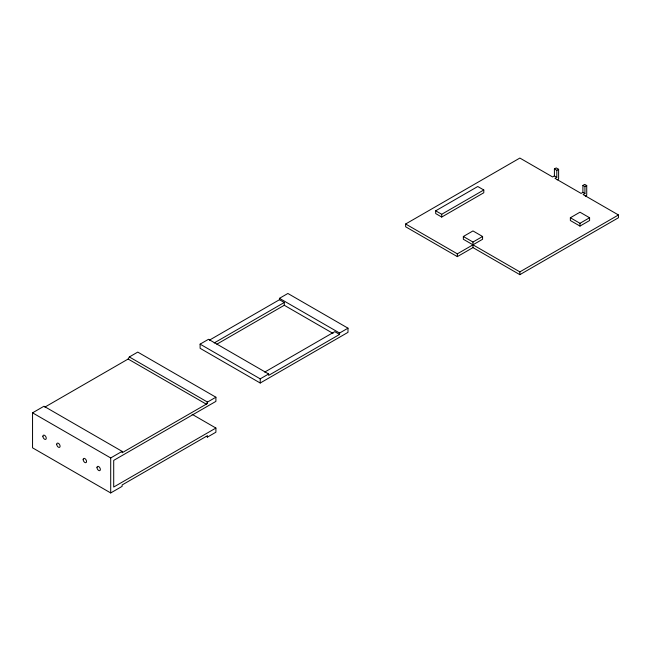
<?xml version="1.0" encoding="UTF-8"?>
<svg xmlns="http://www.w3.org/2000/svg" width="651" height="651" viewBox="0 0 651 651"><rect width="100%" height="100%" fill="white"/><g stroke="black" fill="none" stroke-linecap="round" stroke-linejoin="round"><path stroke-width="0.98" d="M44.846 407.119L128.133 359.035L129.337 356.96L137.752 352.093L215.904 397.216L215.904 401.382L113.705 460.387L113.705 487.046L215.904 428.049L215.904 432.207L207.49 437.073L206.286 436.373M207.49 437.073L207.49 435.682L122.119 484.962L122.119 486.354L110.703 492.945L32.55 447.831L32.55 412.832L43.975 406.24L122.119 451.363L122.119 452.746L207.49 403.465L207.49 402.074L129.337 356.96M584.932 193.534L582.905 192.37L582.905 185.429L584.932 186.593L584.932 193.534L583.125 194.576L618.45 214.968L618.45 217.751L519.864 274.665L472.968 247.6L457.344 256.624L405.638 226.776L405.638 223.993L519.864 158.055L552.593 176.95L554.4 175.908L556.808 177.3L556.808 170.359L554.4 168.967L554.4 175.908M279.458 298.329L287.88 293.471L347.992 328.177L347.992 332.344L260.221 383.016L200.109 348.309L200.109 344.143L208.523 339.285L268.643 373.991L268.643 375.383L339.578 334.427L339.578 333.035L279.458 298.329L279.458 299.72L209.402 340.164M435.698 210.81L477.777 186.511L483.791 189.986L483.791 192.761L441.712 217.052L435.698 213.585L435.698 210.81L441.712 214.277L483.791 189.986M214.212 342.947L284.267 302.495L284.267 305.27L216.84 344.2M554.4 168.967L556.198 167.925L558.615 169.317L558.615 179.041L557.175 179.871M556.808 170.359L558.615 169.317M556.808 177.3L555.01 178.341L581.099 193.412L582.905 192.37M618.45 214.968L519.864 271.89L463.349 239.267L463.349 236.492L472.968 230.934L482.586 236.492L482.586 239.267L457.344 253.841L405.638 223.993M463.349 236.492L472.968 242.042L482.586 236.492M32.55 412.832L110.703 457.954L122.119 451.363M215.904 397.216L207.49 402.074L206.286 404.157L128.133 359.035M582.905 185.429L584.712 184.388L586.73 185.551L586.73 195.267L585.29 196.106M584.932 186.593L586.73 185.551M264.705 372.095L334.769 331.652L339.578 334.427M200.109 344.143L260.221 378.849L268.643 373.991M339.578 333.035L347.992 328.177M570.357 217.751L579.976 212.193L589.594 217.751L589.594 220.526L579.976 226.076L570.357 220.526L570.357 217.751L579.976 223.301L589.594 217.751M279.458 299.72L284.267 302.495M284.267 305.27L333.027 333.418M192.118 414.313L215.904 428.049M579.976 223.301L579.976 226.076M519.864 271.89L519.864 274.665M472.968 242.042L472.968 247.6M457.344 253.841L457.344 256.624M441.712 214.277L441.712 217.052M260.221 378.849L260.221 383.016M110.703 457.954L110.703 492.945M96.991 467.54A2.384 1.375 60 0 0 99.522 470.681A2.384 1.375 60 0 0 99.522 467.312A2.384 1.375 60 0 0 96.991 467.54M83.165 459.557A2.384 1.375 60 0 0 85.696 462.698A2.384 1.375 60 0 0 85.696 459.329A2.384 1.375 60 0 0 83.165 459.557M56.718 444.283A2.384 1.375 60 0 0 59.241 447.424A2.384 1.375 60 0 0 59.241 444.055A2.384 1.375 60 0 0 56.718 444.283M42.893 436.3A2.384 1.375 60 0 0 45.415 439.441A2.384 1.375 60 0 0 45.415 436.072A2.384 1.375 60 0 0 42.893 436.3"/></g></svg>
